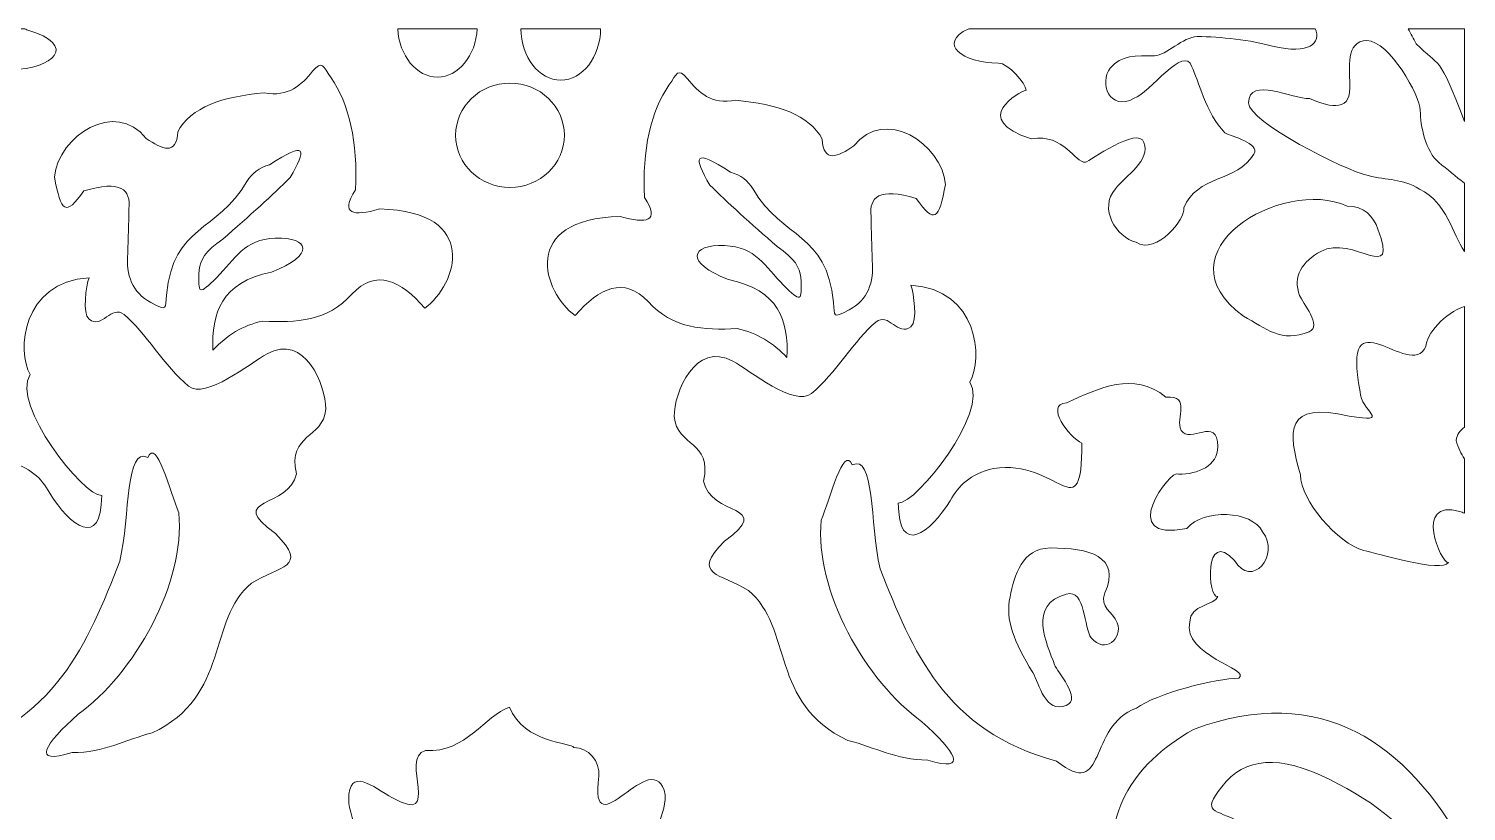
# Model space of a CAD drawing. Header units: millimetres. Extents: x -1203 to 1203, y -594 to 590.
# Drawn here: x 594 to 1201, y 260 to 590 of the extents above; entities that cross this region are included whole.
import ezdxf

# ---------------------------------------------------------------- set-up
doc = ezdxf.new("R2010")
doc.units = ezdxf.units.MM
doc.header["$MEASUREMENT"] = 0
doc.layers.add('Layer 1', color=7, linetype='Continuous')

msp = doc.modelspace()

# ---------------------------------------------------------------- linework, layer by layer
at = {"layer": 'Layer 1', "color": 250, "lineweight": 20}
for points, knots in [([(592.1195, 589.9734), (592.3882, 589.8367), (592.6507, 589.6968), (592.9064, 589.5531), (615.4236, 583.0385), (603.5761, 572.8), (586.538, 572.7996), (582.4193, 572.7996), (574.9281, 564.1124), (574.9281, 561.3205), (577.7926, 560.6693), (598.835, 548.9692), (572.6796, 540.8441), (558.5086, 543.0376), (554.4664, 530.5143), (549.8335, 530.9168), (548.3337, 531.2264), (527.7348, 546.4287), (525.1125, 539.2929), (522.1165, 531.8473), (532.9772, 525.0214), (537.0976, 519.7474), (544.4942, 511.3713), (536.6923, 499.1688), (528.4838, 497.0999), (519.7352, 491.4877), (507.4149, 507.3533), (508.2569, 511.681), (503.0139, 525.3321), (485.784, 522.5402), (478.6682, 534.3289), (476.0459, 538.9827), (488.0327, 541.775), (491.0287, 543.3262), (498.8952, 551.6422), (502.2666, 565.7476), (504.8872, 571.2483), (508.1287, 580.8604), (522.862, 560.0761), (529.2328, 557.9078), (539.72, 552.0135), (544.2151, 564.7331), (539.3446, 570.628), (534.8507, 576.2122), (528.4838, 575.9021), (520.6185, 575.9021), (515.748, 575.9021), (508.6316, 583.9684), (502.6402, 583.9684), (492.9004, 583.9684), (479.7926, 582.4172), (470.8035, 579.935), (452.6136, 575.4174), (448.9021, 583.4638), (454.6168, 589.9734), (454.6168, 589.9734), (592.1195, 589.9734), (592.1195, 589.9734)], [0, 0, 0, 0, 0.05263158, 0.05263158, 0.05263158, 0.10526316, 0.10526316, 0.10526316, 0.15789474, 0.15789474, 0.15789474, 0.21052632, 0.21052632, 0.21052632, 0.26315789, 0.26315789, 0.26315789, 0.31578947, 0.31578947, 0.31578947, 0.36842105, 0.36842105, 0.36842105, 0.42105263, 0.42105263, 0.42105263, 0.47368421, 0.47368421, 0.47368421, 0.52631579, 0.52631579, 0.52631579, 0.57894737, 0.57894737, 0.57894737, 0.63157895, 0.63157895, 0.63157895, 0.68421053, 0.68421053, 0.68421053, 0.73684211, 0.73684211, 0.73684211, 0.78947368, 0.78947368, 0.78947368, 0.84210526, 0.84210526, 0.84210526, 0.89473684, 0.89473684, 0.89473684, 0.94736842, 0.94736842, 0.94736842, 1, 1, 1, 1]), ([(783.1442, 589.9734), (782.5064, 578.5876), (775.2108, 569.5562), (766.3509, 569.5562), (757.4934, 569.5562), (750.1944, 578.5876), (749.5566, 589.9734), (749.5566, 589.9734), (783.1442, 589.9734), (783.1442, 589.9734)], [0, 0, 0, 0, 0.33333333, 0.33333333, 0.33333333, 0.66666667, 0.66666667, 0.66666667, 1, 1, 1, 1]), ([(835.2381, 589.9734), (835.0883, 578.0018), (827.5854, 568.2969), (818.4017, 568.2969), (809.2197, 568.2969), (801.7139, 578.0018), (801.5659, 589.9734), (801.5659, 589.9734), (835.2381, 589.9734), (835.2381, 589.9734)], [0, 0, 0, 0, 0.33333333, 0.33333333, 0.33333333, 0.66666667, 0.66666667, 0.66666667, 1, 1, 1, 1]), ([(990.6493, 589.9734), (977.0498, 583.5977), (988.0967, 575.4939), (1003.2536, 575.4935), (1007.3739, 575.4935), (1014.8651, 566.8063), (1014.8651, 564.0144), (1011.9989, 563.3633), (990.9566, 551.6632), (1017.1121, 543.538), (1031.283, 545.7315), (1035.3251, 533.2082), (1039.9597, 533.6107), (1041.4577, 533.9204), (1062.0584, 549.1227), (1064.679, 541.9868), (1067.6768, 534.5412), (1056.8143, 527.7154), (1052.6939, 522.4414), (1045.2974, 514.0652), (1053.101, 501.8628), (1061.3094, 499.7938), (1070.0564, 494.1817), (1082.3773, 510.0472), (1081.5353, 514.375), (1086.7777, 528.026), (1104.0076, 525.2342), (1111.1233, 537.0229), (1113.7457, 541.6766), (1101.7605, 544.4689), (1098.7645, 546.0202), (1090.8963, 554.3361), (1087.5267, 568.4415), (1084.906, 573.9423), (1081.6645, 583.5543), (1066.9294, 562.7701), (1060.5604, 560.6018), (1050.0715, 554.7074), (1045.5781, 567.4271), (1050.4469, 573.3219), (1054.9409, 578.9061), (1061.3094, 578.596), (1069.1747, 578.596), (1074.0436, 578.596), (1081.1599, 586.6623), (1087.153, 586.6623), (1096.8912, 586.6623), (1110.0006, 585.1111), (1118.9898, 582.6289), (1134.7148, 578.7233), (1139.6205, 584.2091), (1136.9687, 589.9734), (1136.9687, 589.9734), (990.6493, 589.9734), (990.6493, 589.9734)], [0, 0, 0, 0, 0.05555556, 0.05555556, 0.05555556, 0.11111111, 0.11111111, 0.11111111, 0.16666667, 0.16666667, 0.16666667, 0.22222222, 0.22222222, 0.22222222, 0.27777778, 0.27777778, 0.27777778, 0.33333333, 0.33333333, 0.33333333, 0.38888889, 0.38888889, 0.38888889, 0.44444444, 0.44444444, 0.44444444, 0.5, 0.5, 0.5, 0.55555556, 0.55555556, 0.55555556, 0.61111111, 0.61111111, 0.61111111, 0.66666667, 0.66666667, 0.66666667, 0.72222222, 0.72222222, 0.72222222, 0.77777778, 0.77777778, 0.77777778, 0.83333333, 0.83333333, 0.83333333, 0.88888889, 0.88888889, 0.88888889, 0.94444444, 0.94444444, 0.94444444, 1, 1, 1, 1]), ([(1199.95, 550.8722), (1189.0489, 580.1482), (1189.5309, 573.383), (1179.6232, 583.649), (1178.5204, 585.7808), (1177.3598, 587.8802), (1176.2019, 589.9734), (1176.2019, 589.9734), (1199.95, 589.9734), (1199.95, 589.9734), (1199.95, 589.9734), (1199.95, 550.8722), (1199.95, 550.8722)], [0, 0, 0, 0, 0.25, 0.25, 0.25, 0.5, 0.5, 0.5, 0.75, 0.75, 0.75, 1, 1, 1, 1]), ([(1158.8065, 584.9577), (1149.5634, 584.9577), (1151.5859, 572.5155), (1151.5859, 567.012), (1152.5526, 554.727), (1144.0777, 556.4825), (1134.5425, 560.5519), (1127.6105, 560.0733), (1108.8332, 570.1229), (1108.8332, 558.6378), (1108.8332, 550.7574), (1149.3371, 530.1201), (1159.3844, 528.0111), (1167.4737, 525.8577), (1173.5398, 526.8148), (1181.0498, 522.2688), (1192.8353, 516.179), (1194.9207, 503.5498), (1199.95, 495.9134), (1199.95, 495.9134), (1199.95, 524.7244), (1199.95, 524.7244), (1196.345, 527.6552), (1192.7423, 530.5842), (1189.1386, 533.5141), (1183.65, 538.0607), (1181.3384, 548.8279), (1181.3384, 555.5273), (1181.3384, 561.5397), (1168.2821, 584.9577), (1158.8065, 584.9577)], [0, 0, 0, 0, 0.1, 0.1, 0.1, 0.2, 0.2, 0.2, 0.3, 0.3, 0.3, 0.4, 0.4, 0.4, 0.5, 0.5, 0.5, 0.6, 0.6, 0.6, 0.7, 0.7, 0.7, 0.8, 0.8, 0.8, 0.9, 0.9, 0.9, 1, 1, 1, 1]), ([(721.4166, 569.2936), (728.9162, 558.5794), (732.8319, 541.9984), (731.7194, 521.9004), (725.0998, 511.6199), (730.7595, 510.6316), (742.0007, 513.8652), (784.7267, 512.7994), (774.5349, 481.7815), (761.0234, 471.9982), (750.7411, 483.8425), (740.458, 488.6366), (730.1766, 477.9192), (720.1028, 466.4793), (706.6197, 465.727), (692.6467, 466.5008), (684.1655, 464.8097), (677.3106, 460.4399), (671.568, 454.2367), (670.8722, 469.961), (674.9807, 482.7912), (696.2453, 487.223), (714.7538, 494.3594), (712.5221, 502.0983), (697.888, 501.548), (684.576, 501.0489), (681.0153, 492.824), (673.0144, 484.8312), (665.847, 477.6734), (664.9732, 477.4347), (665.7853, 488.2248), (666.0693, 491.9919), (668.2018, 496.1355), (675.6815, 501.1782), (686.8843, 510.8214), (696.9847, 520.0422), (704.1255, 527.0979), (711.1568, 539.0988), (711.2583, 542.9051), (695.4817, 532.5791), (690.9813, 531.3785), (687.9224, 528.8567), (685.9011, 525.4286), (673.1159, 503.7429), (654.9658, 507.4317), (651.8956, 477.5358), (651.3127, 471.8462), (652.6808, 470.4391), (645.3093, 474.4072), (637.5171, 478.6006), (634.7309, 485.8266), (635.5808, 495.2577), (635.752, 501.4608), (635.9249, 507.663), (636.0956, 513.8652), (636.9444, 522.0589), (632.6562, 526.2127), (617.0729, 521.4773), (609.2609, 510.5263), (607.4306, 512.5005), (604.6178, 527.3978), (606.3595, 544.8491), (630.3531, 560.2571), (643.2931, 543.6705), (650.1685, 538.9874), (656.2381, 536.3681), (656.66, 546.4283), (662.0573, 556.8403), (675.6214, 561.3247), (693.1614, 562.9212), (703.5992, 560.9949), (708.8089, 566.2377), (713.6396, 571.9973), (717.6835, 576.8161), (717.9692, 574.2169), (721.4166, 569.2936)], [0, 0, 0, 0, 0.04, 0.04, 0.04, 0.08, 0.08, 0.08, 0.12, 0.12, 0.12, 0.16, 0.16, 0.16, 0.2, 0.2, 0.2, 0.24, 0.24, 0.24, 0.28, 0.28, 0.28, 0.32, 0.32, 0.32, 0.36, 0.36, 0.36, 0.4, 0.4, 0.4, 0.44, 0.44, 0.44, 0.48, 0.48, 0.48, 0.52, 0.52, 0.52, 0.56, 0.56, 0.56, 0.6, 0.6, 0.6, 0.64, 0.64, 0.64, 0.68, 0.68, 0.68, 0.72, 0.72, 0.72, 0.76, 0.76, 0.76, 0.8, 0.8, 0.8, 0.84, 0.84, 0.84, 0.88, 0.88, 0.88, 0.92, 0.92, 0.92, 0.96, 0.96, 0.96, 1, 1, 1, 1]), ([(864.0891, 566.1455), (856.5895, 555.4312), (852.6732, 538.8503), (853.7862, 518.7521), (860.4053, 508.4717), (854.7461, 507.4834), (843.5031, 510.717), (800.7789, 509.6512), (810.9701, 478.6333), (824.4816, 468.8501), (834.7646, 480.6943), (845.0476, 485.4884), (855.3272, 474.771), (865.4023, 463.3311), (878.8854, 462.5788), (892.8584, 463.3526), (901.3396, 461.6614), (908.1951, 457.2917), (913.9359, 451.0886), (914.6333, 466.8129), (910.5231, 479.643), (889.2597, 484.0747), (870.7513, 491.2112), (872.9836, 498.9502), (887.617, 498.3998), (900.9279, 497.9007), (904.4898, 489.6758), (912.4895, 481.683), (919.6569, 474.5252), (920.5323, 474.2865), (919.7198, 485.0766), (919.4357, 488.8437), (917.3038, 492.9873), (909.8241, 498.0299), (898.6208, 507.6733), (888.5209, 516.894), (881.3796, 523.9497), (874.3483, 535.9507), (874.2457, 539.7569), (890.0234, 529.4309), (894.5226, 528.2303), (897.5832, 525.7085), (899.6039, 522.2804), (912.3897, 500.5947), (930.5393, 504.2834), (933.6083, 474.3876), (934.1929, 468.698), (932.8243, 467.2909), (940.1963, 471.259), (947.9879, 475.4525), (950.7747, 482.6784), (949.9242, 492.1094), (949.7519, 498.3126), (949.5806, 504.5148), (949.4095, 510.717), (948.5613, 518.9107), (952.8488, 523.0645), (968.4327, 518.3291), (976.243, 507.3779), (978.0745, 509.3523), (980.8879, 524.2496), (979.1455, 541.7009), (955.1526, 557.1089), (942.212, 540.5223), (935.3371, 535.8391), (929.2658, 533.2198), (928.8457, 543.2801), (923.4467, 553.6921), (909.8836, 558.1765), (892.3436, 559.773), (881.9046, 557.8468), (876.6968, 563.0895), (871.866, 568.8491), (867.8222, 573.668), (867.5365, 571.0688), (864.0891, 566.1455)], [0, 0, 0, 0, 0.04, 0.04, 0.04, 0.08, 0.08, 0.08, 0.12, 0.12, 0.12, 0.16, 0.16, 0.16, 0.2, 0.2, 0.2, 0.24, 0.24, 0.24, 0.28, 0.28, 0.28, 0.32, 0.32, 0.32, 0.36, 0.36, 0.36, 0.4, 0.4, 0.4, 0.44, 0.44, 0.44, 0.48, 0.48, 0.48, 0.52, 0.52, 0.52, 0.56, 0.56, 0.56, 0.6, 0.6, 0.6, 0.64, 0.64, 0.64, 0.68, 0.68, 0.68, 0.72, 0.72, 0.72, 0.76, 0.76, 0.76, 0.8, 0.8, 0.8, 0.84, 0.84, 0.84, 0.88, 0.88, 0.88, 0.92, 0.92, 0.92, 0.96, 0.96, 0.96, 1, 1, 1, 1]), ([(774.0054, 545.0002), (774.0054, 557.1378), (784.3213, 567.0376), (796.9692, 567.0376), (809.6167, 567.0376), (819.9332, 557.1378), (819.9332, 545.0002), (819.9332, 532.8626), (809.6167, 522.9628), (796.9692, 522.9628), (784.3213, 522.9628), (774.0054, 532.8626), (774.0054, 545.0002)], [0, 0, 0, 0, 0.25, 0.25, 0.25, 0.5, 0.5, 0.5, 0.75, 0.75, 0.75, 1, 1, 1, 1]), ([(1163.4616, 505.4084), (1161.5048, 510.6306), (1157.8569, 515.068), (1150.4099, 515.068), (1123.0388, 527.6963), (1069.5762, 495.4955), (1106.6963, 468.6588), (1116.2399, 463.3041), (1122.7048, 457.184), (1134.4025, 462.029), (1140.2516, 464.3237), (1131.631, 474.2687), (1130.4007, 477.3288), (1127.3218, 485.2333), (1131.631, 491.8637), (1139.3285, 495.9433), (1152.7085, 503.332), (1172.499, 481.3099), (1163.4616, 505.4084)], [0, 0, 0, 0, 0.16666667, 0.16666667, 0.16666667, 0.33333333, 0.33333333, 0.33333333, 0.5, 0.5, 0.5, 0.66666667, 0.66666667, 0.66666667, 0.83333333, 0.83333333, 0.83333333, 1, 1, 1, 1]), ([(619.2417, 484.8196), (618.0573, 481.4135), (616.2837, 469.7343), (619.2417, 467.3011), (624.5658, 462.9216), (628.706, 473.6274), (634.0301, 469.2475), (642.9048, 461.9482), (651.1863, 447.3495), (661.2436, 439.0769), (668.343, 433.2371), (687.2726, 448.8093), (694.3726, 452.7024), (710.3449, 461.4618), (719.2195, 439.5633), (719.2195, 429.344), (717.9556, 416.4103), (703.0095, 419.2549), (706.796, 402.0932), (704.0041, 387.0061), (676.354, 392.3613), (697.9214, 376.7887), (712.5136, 362.1251), (699.4325, 363.3041), (687.864, 355.8636), (668.9343, 340.2914), (678.9911, 308.1741), (645.8622, 292.6024), (634.0301, 289.6823), (625.748, 284.3294), (612.1423, 284.3294), (594.2934, 278.7736), (600.6783, 287.9263), (614.5798, 300.4911), (638.155, 317.4523), (660.1442, 355.8846), (657.1017, 385.5477), (653.5529, 394.3071), (647.6374, 417.6653), (644.0869, 408.9059), (634.4565, 413.784), (636.6269, 384.7468), (632.2565, 365.1096), (618.6486, 330.559), (605.0425, 296.4954), (557.7165, 283.843), (536.1757, 266.8645), (545.0055, 298.7276), (523.9966, 306.2278), (515.8642, 312.3554), (490.1317, 318.928), (480.8103, 318.8799), (475.3536, 322.918), (504.6531, 328.0941), (501.5158, 342.7246), (501.5158, 350.0242), (490.8677, 349.5373), (489.6839, 353.4303), (493.875, 352.0522), (495.7484, 382.8715), (482.5856, 368.5161), (475.4862, 356.3506), (463.0628, 370.9493), (470.7535, 380.6817), (475.4862, 389.9034), (495.6004, 390.4598), (502.6998, 382.1415), (533.195, 375.5965), (509.5684, 407.7441), (506.2486, 405.0129), (497.9671, 405.0129), (489.6839, 408.4195), (489.6839, 416.692), (489.6839, 429.831), (501.5158, 417.6653), (505.0646, 423.5047), (508.0227, 428.8576), (500.332, 438.1036), (511.5732, 437.6171), (525.5741, 448.6386), (539.5755, 441.373), (553.5751, 435.1839), (562.9226, 434.5025), (552.313, 420.4559), (547.0683, 418.1519), (547.0683, 380.6369), (557.1257, 411.8499), (584.3374, 407.4461), (594.3943, 405.0129), (599.1275, 400.1464), (602.6763, 393.8206), (610.9596, 380.1948), (624.5658, 369.976), (624.5658, 392.8472), (616.8648, 392.5591), (586.0991, 431.2437), (594.3943, 443.9428), (588.6869, 453.7601), (590.6793, 483.0473), (619.2417, 484.8196)], [0, 0, 0, 0, 0.03030303, 0.03030303, 0.03030303, 0.06060606, 0.06060606, 0.06060606, 0.09090909, 0.09090909, 0.09090909, 0.12121212, 0.12121212, 0.12121212, 0.15151515, 0.15151515, 0.15151515, 0.18181818, 0.18181818, 0.18181818, 0.21212121, 0.21212121, 0.21212121, 0.24242424, 0.24242424, 0.24242424, 0.27272727, 0.27272727, 0.27272727, 0.3030303, 0.3030303, 0.3030303, 0.33333333, 0.33333333, 0.33333333, 0.36363636, 0.36363636, 0.36363636, 0.39393939, 0.39393939, 0.39393939, 0.42424242, 0.42424242, 0.42424242, 0.45454545, 0.45454545, 0.45454545, 0.48484848, 0.48484848, 0.48484848, 0.51515152, 0.51515152, 0.51515152, 0.54545455, 0.54545455, 0.54545455, 0.57575758, 0.57575758, 0.57575758, 0.60606061, 0.60606061, 0.60606061, 0.63636364, 0.63636364, 0.63636364, 0.66666667, 0.66666667, 0.66666667, 0.6969697, 0.6969697, 0.6969697, 0.72727273, 0.72727273, 0.72727273, 0.75757576, 0.75757576, 0.75757576, 0.78787879, 0.78787879, 0.78787879, 0.81818182, 0.81818182, 0.81818182, 0.84848485, 0.84848485, 0.84848485, 0.87878788, 0.87878788, 0.87878788, 0.90909091, 0.90909091, 0.90909091, 0.93939394, 0.93939394, 0.93939394, 0.96969697, 0.96969697, 0.96969697, 1, 1, 1, 1]), ([(966.264, 481.6714), (967.4478, 478.2653), (969.2214, 466.5862), (966.264, 464.153), (960.9398, 459.7735), (956.798, 470.4792), (951.4738, 466.0992), (942.6009, 458.8001), (934.3188, 444.2013), (924.262, 435.9287), (917.1627, 430.0889), (898.2325, 445.6611), (891.1331, 449.5542), (875.1608, 458.3136), (866.2861, 436.4152), (866.2861, 426.1958), (867.5484, 413.2621), (882.496, 416.1067), (878.7097, 398.945), (881.5009, 383.8579), (909.1499, 389.2131), (887.5843, 373.6405), (872.9921, 358.9768), (886.0715, 360.1559), (897.641, 352.7154), (916.5714, 337.1432), (906.5145, 305.0259), (939.6429, 289.4542), (951.4738, 286.5341), (959.757, 281.1812), (973.3633, 281.1812), (991.2106, 275.6254), (984.8268, 284.7781), (970.9252, 297.3429), (947.3506, 314.304), (925.3615, 352.7364), (928.4023, 382.3995), (931.9528, 391.1589), (937.8677, 414.5172), (941.4181, 405.7577), (951.0486, 410.6358), (948.8782, 381.5986), (953.2491, 361.9613), (966.8553, 327.4108), (980.4626, 293.3472), (1027.7886, 280.6947), (1049.3294, 263.7163), (1040.4996, 295.5794), (1061.509, 303.0796), (1069.6415, 309.2072), (1095.3734, 315.7797), (1104.6947, 315.7317), (1110.1521, 319.7698), (1080.8526, 324.9458), (1083.9892, 339.5764), (1083.9892, 346.876), (1094.638, 346.3891), (1095.8202, 350.2821), (1091.6301, 348.904), (1089.7556, 379.7233), (1102.9195, 365.3679), (1110.0189, 353.2023), (1122.4423, 367.8011), (1114.7521, 377.5335), (1110.0189, 386.7552), (1089.9047, 387.3116), (1082.8053, 378.9933), (1052.3106, 372.4483), (1075.9367, 404.5959), (1079.2564, 401.8647), (1087.5386, 401.8647), (1095.8202, 405.2713), (1095.8202, 413.5438), (1095.8202, 426.6828), (1083.9892, 414.5172), (1080.4404, 420.3565), (1077.4813, 425.7094), (1085.172, 434.9554), (1073.9324, 434.4688), (1059.931, 445.4904), (1045.9302, 438.2248), (1031.9305, 432.0357), (1022.5825, 431.3542), (1033.1927, 417.3077), (1038.4367, 415.0036), (1038.4367, 377.4887), (1028.38, 408.7016), (1001.1682, 404.2979), (991.1107, 401.8647), (986.3782, 396.9983), (982.8293, 390.6725), (974.5455, 377.0466), (960.9398, 366.8277), (960.9398, 389.699), (968.6402, 389.4108), (999.4059, 428.0955), (991.1107, 440.7947), (996.8188, 450.6119), (994.8258, 479.8991), (966.264, 481.6714)], [0, 0, 0, 0, 0.03030303, 0.03030303, 0.03030303, 0.06060606, 0.06060606, 0.06060606, 0.09090909, 0.09090909, 0.09090909, 0.12121212, 0.12121212, 0.12121212, 0.15151515, 0.15151515, 0.15151515, 0.18181818, 0.18181818, 0.18181818, 0.21212121, 0.21212121, 0.21212121, 0.24242424, 0.24242424, 0.24242424, 0.27272727, 0.27272727, 0.27272727, 0.3030303, 0.3030303, 0.3030303, 0.33333333, 0.33333333, 0.33333333, 0.36363636, 0.36363636, 0.36363636, 0.39393939, 0.39393939, 0.39393939, 0.42424242, 0.42424242, 0.42424242, 0.45454545, 0.45454545, 0.45454545, 0.48484848, 0.48484848, 0.48484848, 0.51515152, 0.51515152, 0.51515152, 0.54545455, 0.54545455, 0.54545455, 0.57575758, 0.57575758, 0.57575758, 0.60606061, 0.60606061, 0.60606061, 0.63636364, 0.63636364, 0.63636364, 0.66666667, 0.66666667, 0.66666667, 0.6969697, 0.6969697, 0.6969697, 0.72727273, 0.72727273, 0.72727273, 0.75757576, 0.75757576, 0.75757576, 0.78787879, 0.78787879, 0.78787879, 0.81818182, 0.81818182, 0.81818182, 0.84848485, 0.84848485, 0.84848485, 0.87878788, 0.87878788, 0.87878788, 0.90909091, 0.90909091, 0.90909091, 0.93939394, 0.93939394, 0.93939394, 0.96969697, 0.96969697, 0.96969697, 1, 1, 1, 1]), ([(1199.95, 472.6736), (1191.7416, 470.0548), (1183.7198, 460.7151), (1183.7198, 455.802), (1176.7684, 440.846), (1147.635, 479.3725), (1155.9767, 436.7118), (1155.9767, 428.457), (1170.016, 423.2977), (1151.3302, 426.3932), (1124.1863, 432.9139), (1125.3385, 419.9353), (1130.7743, 401.6282), (1130.7743, 390.7933), (1146.3462, 372.7351), (1157.5592, 369.6396), (1162.5413, 368.6079), (1190.7448, 359.9726), (1193.2373, 364.616), (1190.2118, 363.8502), (1178.0436, 391.6752), (1198.0466, 386.1498), (1198.6742, 385.8853), (1199.3115, 385.6489), (1199.95, 385.4404), (1199.95, 385.4404), (1199.95, 408.4176), (1199.95, 408.4176), (1198.6057, 410.4404), (1197.4065, 412.9142), (1196.4641, 416.1678), (1196.8105, 418.5581), (1198.1605, 420.398), (1199.95, 421.7077), (1199.95, 421.7077), (1199.95, 472.6736), (1199.95, 472.6736)], [0, 0, 0, 0, 0.08333333, 0.08333333, 0.08333333, 0.16666667, 0.16666667, 0.16666667, 0.25, 0.25, 0.25, 0.33333333, 0.33333333, 0.33333333, 0.41666667, 0.41666667, 0.41666667, 0.5, 0.5, 0.5, 0.58333333, 0.58333333, 0.58333333, 0.66666667, 0.66666667, 0.66666667, 0.75, 0.75, 0.75, 0.83333333, 0.83333333, 0.83333333, 0.91666667, 0.91666667, 0.91666667, 1, 1, 1, 1]), ([(1008.1331, 350.0831), (1006.0722, 340.1445), (1009.6243, 331.4569), (1017.7301, 318.1211), (1020.4965, 313.3176), (1022.9561, 300.6772), (1031.8676, 304.2167), (1038.6296, 306.9974), (1027.8738, 318.6266), (1026.9517, 321.4078), (1023.5707, 330.2558), (1015.5795, 346.9413), (1031.8676, 351.2392), (1040.1656, 353.5144), (1039.2442, 336.8289), (1042.3179, 332.7842), (1048.1568, 325.7057), (1055.8407, 332.5314), (1053.3817, 339.1044), (1051.5383, 344.1607), (1045.6978, 345.4246), (1048.1568, 351.7448), (1055.1201, 367.1892), (1041.413, 370.8309), (1025.1231, 370.711), (1012.9872, 370.6233), (1010.0127, 359.1489), (1008.1331, 350.0831)], [0, 0, 0, 0, 0.11111111, 0.11111111, 0.11111111, 0.22222222, 0.22222222, 0.22222222, 0.33333333, 0.33333333, 0.33333333, 0.44444444, 0.44444444, 0.44444444, 0.55555556, 0.55555556, 0.55555556, 0.66666667, 0.66666667, 0.66666667, 0.77777778, 0.77777778, 0.77777778, 0.88888889, 0.88888889, 0.88888889, 1, 1, 1, 1]), ([(1199.95, 244.1901), (1176.2122, 287.7393), (1139.5043, 314.3568), (1085.5671, 294.0963), (1058.5396, 278.8231), (1046.9179, 257.2129), (1052.2221, 228.6426), (1063.2094, 194.8696), (1086.7029, 191.962), (1115.8793, 203.0843), (1136.2146, 219.2059), (1136.9687, 237.5438), (1105.4738, 254.768), (1094.3204, 260.8685), (1088.8008, 258.4567), (1097.5041, 269.8384), (1107.1708, 282.4764), (1121.898, 283.5216), (1143.1614, 272.9016), (1162.6179, 263.1148), (1178.8589, 251.4048), (1185.1713, 233.7552), (1190.7466, 218.1649), (1200.7517, 191.1962), (1168.9268, 218.6686), (1144.8051, 232.5855), (1136.6166, 217.6463), (1150.7007, 194.9153), (1164.8762, 178.7899), (1180.95, 162.9132), (1199.95, 149.2537), (1199.95, 149.2537), (1199.95, 244.1901), (1199.95, 244.1901)], [0, 0, 0, 0, 0.09090909, 0.09090909, 0.09090909, 0.18181818, 0.18181818, 0.18181818, 0.27272727, 0.27272727, 0.27272727, 0.36363636, 0.36363636, 0.36363636, 0.45454545, 0.45454545, 0.45454545, 0.54545455, 0.54545455, 0.54545455, 0.63636364, 0.63636364, 0.63636364, 0.72727273, 0.72727273, 0.72727273, 0.81818182, 0.81818182, 0.81818182, 0.90909091, 0.90909091, 0.90909091, 1, 1, 1, 1]), ([(796.7198, 303.4868), (803.2102, 288.0615), (822.9122, 288.6044), (823.9668, 286.4529), (829.8806, 286.667), (835.2296, 280.5805), (834.4443, 274.3624), (830.2972, 241.5483), (857.7166, 289.3913), (862.5247, 266.4383), (862.5247, 256.2185), (855.8421, 247.2757), (852.2435, 237.9071), (850.1857, 232.371), (856.8701, 232.371), (860.4687, 235.3517), (868.1794, 241.7395), (871.7793, 249.4049), (871.7793, 234.5006), (875.9064, 211.9188), (866.3208, 195.4461), (852.7565, 183.8252), (840.5622, 172.016), (813.0611, 164.8964), (809.057, 145.4992), (791.7149, 118.0818), (793.0995, 128.0269), (784.3797, 144.2218), (773.414, 154.5843), (763.9883, 165.372), (753.0192, 175.7341), (745.3086, 182.5477), (724.23, 188.0834), (723.202, 200.0069), (718.5617, 214.2019), (715.1257, 228.3973), (720.1164, 242.5917), (719.6034, 248.9791), (727.8282, 231.5193), (737.0832, 235.3517), (738.1112, 235.778), (728.8561, 257.496), (728.8561, 264.3096), (728.8561, 278.7881), (739.1391, 269.8454), (747.3646, 265.1608), (768.9568, 253.2378), (749.9353, 282.1947), (761.2463, 285.1755), (778.4693, 284.1107), (786.3523, 300.0084), (796.7198, 303.4868)], [0, 0, 0, 0, 0.05882353, 0.05882353, 0.05882353, 0.11764706, 0.11764706, 0.11764706, 0.17647059, 0.17647059, 0.17647059, 0.23529412, 0.23529412, 0.23529412, 0.29411765, 0.29411765, 0.29411765, 0.35294118, 0.35294118, 0.35294118, 0.41176471, 0.41176471, 0.41176471, 0.47058824, 0.47058824, 0.47058824, 0.52941176, 0.52941176, 0.52941176, 0.58823529, 0.58823529, 0.58823529, 0.64705882, 0.64705882, 0.64705882, 0.70588235, 0.70588235, 0.70588235, 0.76470588, 0.76470588, 0.76470588, 0.82352941, 0.82352941, 0.82352941, 0.88235294, 0.88235294, 0.88235294, 0.94117647, 0.94117647, 0.94117647, 1, 1, 1, 1])]:
    msp.add_open_spline(points, degree=3, knots=knots, dxfattribs=at)

doc.saveas('drawing.dxf')
